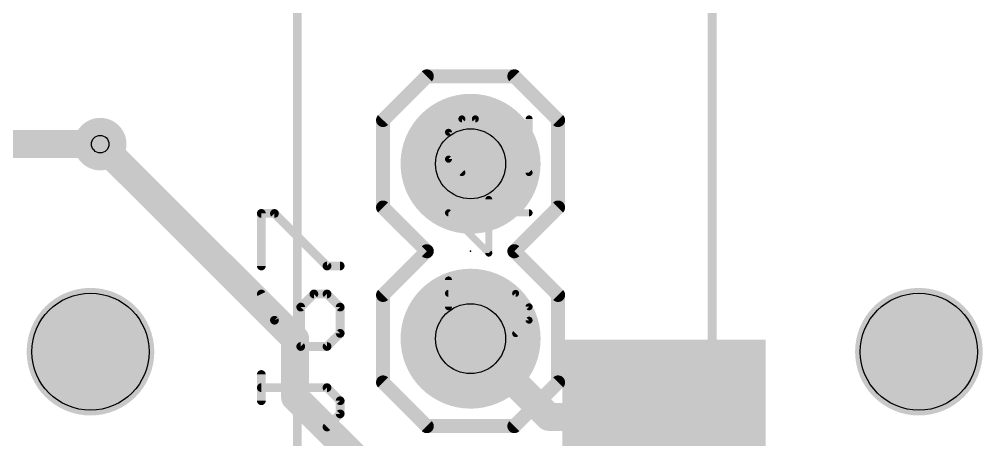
# Model space of a CAD drawing. Extents: x -76 to 580, y -41 to 95.
# Drawn here: x 479.09 to 493.07, y 21.16 to 27.27 of the extents above; entities that cross this region are included whole.
import ezdxf

# ---------------------------------------------------------------- set-up
doc = ezdxf.new("R2010")
doc.units = 0
for name, color, linetype in [('1', 22, 'CONTINUOUS'), ('16', 175, 'CONTINUOUS'), ('17', 82, 'CONTINUOUS'), ('18', 82, 'CONTINUOUS'), ('20', 7, 'CONTINUOUS'), ('23', 7, 'CONTINUOUS'), ('25', 253, 'CONTINUOUS'), ('29', 253, 'CONTINUOUS'), ('30', 253, 'CONTINUOUS'), ('31', 253, 'CONTINUOUS'), ('44', 253, 'CONTINUOUS'), ('51', 53, 'CONTINUOUS')]:
    doc.layers.add(name, color=color, linetype=linetype)

# ---------------------------------------------------------------- blocks, each defined once
blk = doc.blocks.new('RECT')
blk.add_solid([(-0.5, -0.5), (0.5, -0.5), (-0.5, 0.5), (0.5, 0.5)])
blk = doc.blocks.new('ROUNDP')
at = {"const_width": 0.5}
blk.add_lwpolyline([(0, -0.25, 1), (0, 0.25, 1), (0, -0.25)], format="xyb", dxfattribs=at)
blk = doc.blocks.new('ROUNDV')
at = {"const_width": 0.5}
blk.add_lwpolyline([(0, -0.25, 1), (0, 0.25, 1), (0, -0.25)], format="xyb", dxfattribs=at)

msp = doc.modelspace()

# ---------------------------------------------------------------- linework, layer by layer
at = {"layer": '1', "const_width": 0.4064}
for points in [[(475.1758, 25.4558), (480.2669, 25.4558)], [(485.6409, 22.6302), (486.7765, 21.4947)], [(486.7765, 21.4947), (488.0928, 21.4947)], [(488.0928, 21.4947), (488.4463, 21.1411)]]:
    msp.add_lwpolyline(points, dxfattribs=at)
at = {"layer": '1', "const_width": 0.2032}
for points in [[(480.2669, 25.3542, 1), (480.2669, 25.5574)], [(485.7128, 22.702, 1), (485.5691, 22.5584)], [(486.7765, 21.5963, 1), (486.7765, 21.3931)], [(488.1646, 21.5665, 1), (488.0209, 21.4228)], [(488.0928, 21.3931, 1), (488.0928, 21.5963)], [(486.7046, 21.4228, 1), (486.8483, 21.5665)], [(488.3745, 21.0693, 1), (488.5182, 21.213)]]:
    msp.add_lwpolyline(points, format="xyb", dxfattribs=at)
at = {"layer": '16', "const_width": 0.2032}
for points in [[(480.3388, 25.5277, 1), (480.1951, 25.384)], [(483.197, 22.6274, 1), (482.9937, 22.6274)], [(483.0235, 22.5556, 1), (483.1672, 22.6993)], [(483.1672, 21.8507, 1), (483.0235, 21.707)], [(482.9937, 21.7789, 1), (483.197, 21.7789)]]:
    msp.add_lwpolyline(points, format="xyb", dxfattribs=at)
at = {"layer": '16', "const_width": 0.4064}
for points in [[(480.2669, 25.4558), (483.0953, 22.6274)], [(483.0953, 22.6274), (483.0953, 21.7789)], [(483.0953, 21.7789), (484.7571, 20.1172)]]:
    msp.add_lwpolyline(points, dxfattribs=at)
at = {"layer": '20'}
for centre in [(480.1255, 22.4411), (492.1463, 22.4411)]:
    msp.add_circle(centre, 0.85, dxfattribs=at)
at = {"layer": '23'}
msp.add_point((485.6409, 23.9002), dxfattribs=at)
at = {"layer": '25'}
for points, const_width in [([(485.5152, 25.8221), (485.3203, 25.6272)], 0.1016), ([(485.7101, 25.8221), (485.5152, 25.8221)], 0.1016), ([(486.4897, 25.0425), (485.7101, 25.8221)], 0.1016), ([(486.4897, 25.8221), (486.4897, 25.0425)], 0.1016), ([(485.3203, 25.6272), (485.3203, 25.2374)], 0.1016), ([(485.3203, 25.2374), (485.5152, 25.0425)], 0.1016), ([(485.905, 23.8731), (485.905, 24.6527)], 0.1016), ([(482.6047, 23.6863), (482.6047, 24.4489)], 0.127), ([(482.6047, 24.4489), (482.7953, 24.4489)], 0.127), ([(482.7953, 24.4489), (483.558, 23.6863)], 0.127), ([(486.4897, 24.4578), (485.3203, 24.4578)], 0.1016), ([(485.3203, 24.4578), (485.905, 23.8731)], 0.1016), ([(483.558, 23.6863), (483.7486, 23.6863)], 0.127), ([(485.3203, 23.0935), (485.3203, 23.4833)], 0.1016), ([(482.6047, 23.2796), (482.7953, 22.8982)], 0.127), ([(483.3673, 23.2796), (483.1766, 23.0889)], 0.127), ([(483.558, 23.2796), (483.3673, 23.2796)], 0.127), ([(483.7486, 23.0889), (483.558, 23.2796)], 0.127), ([(486.2948, 23.2884), (485.3203, 23.2884)], 0.1016), ([(486.4897, 23.0935), (486.2948, 23.2884)], 0.1016), ([(483.1766, 23.0889), (483.1766, 22.5169)], 0.127), ([(483.7486, 22.7076), (483.7486, 23.0889)], 0.127), ([(486.4897, 22.8986), (486.4897, 23.0935)], 0.1016), ([(482.7953, 22.8982), (483.1766, 22.5169)], 0.127), ([(486.2948, 22.7037), (486.4897, 22.8986)], 0.1016), ([(483.558, 22.5169), (483.7486, 22.7076)], 0.127), ([(483.1766, 22.5169), (483.558, 22.5169)], 0.127), ([(482.6047, 21.7288), (482.6047, 22.1102)], 0.127), ([(483.558, 21.9195), (482.6047, 21.9195)], 0.127), ([(483.7486, 21.7288), (483.558, 21.9195)], 0.127), ([(483.7486, 21.5382), (483.7486, 21.7288)], 0.127), ([(483.558, 21.3475), (483.7486, 21.5382)], 0.127)]:
    msp.add_lwpolyline(points, dxfattribs=dict(at, const_width=const_width))
for points, const_width in [([(485.5152, 25.8475, 1), (485.5152, 25.7967)], 0.0508), ([(485.5332, 25.8042, 1), (485.4972, 25.8401)], 0.0508), ([(485.7281, 25.8401, 1), (485.6921, 25.8042)], 0.0508), ([(485.7101, 25.7967, 1), (485.7101, 25.8475)], 0.0508), ([(486.5151, 25.8221, 1), (486.4643, 25.8221)], 0.0508), ([(485.3457, 25.6272, 1), (485.2949, 25.6272)], 0.0508), ([(485.3023, 25.6452, 1), (485.3383, 25.6093)], 0.0508), ([(485.3383, 25.2554, 1), (485.3023, 25.2195)], 0.0508), ([(485.2949, 25.2374, 1), (485.3457, 25.2374)], 0.0508), ([(485.4972, 25.0246, 1), (485.5332, 25.0605)], 0.0508), ([(486.4643, 25.0425, 1), (486.5151, 25.0425)], 0.0508), ([(486.4717, 25.0246, 1), (486.5077, 25.0605)], 0.0508), ([(485.9304, 24.6527, 1), (485.8796, 24.6527)], 0.0508), ([(482.6364, 24.4489, 1), (482.5729, 24.4489)], 0.0635), ([(482.6047, 24.4807, 1), (482.6047, 24.4172)], 0.0635), ([(482.8178, 24.4714, 1), (482.7729, 24.4265)], 0.0635), ([(482.7953, 24.4172, 1), (482.7953, 24.4807)], 0.0635), ([(485.3383, 24.4758, 1), (485.3023, 24.4399)], 0.0508), ([(485.3203, 24.4832, 1), (485.3203, 24.4324)], 0.0508), ([(486.4897, 24.4324, 1), (486.4897, 24.4832)], 0.0508), ([(485.887, 23.8552, 1), (485.923, 23.8911)], 0.0508), ([(485.8796, 23.8731, 1), (485.9304, 23.8731)], 0.0508), ([(482.5729, 23.6863, 1), (482.6364, 23.6863)], 0.0635), ([(483.558, 23.7181, 1), (483.558, 23.6546)], 0.0635), ([(483.5355, 23.6638, 1), (483.5804, 23.7088)], 0.0635), ([(483.7486, 23.6546, 1), (483.7486, 23.7181)], 0.0635), ([(485.3457, 23.4833, 1), (485.2949, 23.4833)], 0.0508), ([(482.6331, 23.2938, 1), (482.5763, 23.2654)], 0.0635), ([(483.3673, 23.3113, 1), (483.3673, 23.2478)], 0.0635), ([(483.3898, 23.2571, 1), (483.3449, 23.302)], 0.0635), ([(483.5804, 23.302, 1), (483.5355, 23.2571)], 0.0635), ([(483.558, 23.2478, 1), (483.558, 23.3113)], 0.0635), ([(485.3203, 23.3138, 1), (485.3203, 23.263)], 0.0508), ([(486.3128, 23.3064, 1), (486.2768, 23.2705)], 0.0508), ([(486.2948, 23.263, 1), (486.2948, 23.3138)], 0.0508), ([(483.2084, 23.0889, 1), (483.1449, 23.0889)], 0.0635), ([(483.1542, 23.1113, 1), (483.1991, 23.0664)], 0.0635), ([(483.7804, 23.0889, 1), (483.7169, 23.0889)], 0.0635), ([(483.7262, 23.0664, 1), (483.7711, 23.1113)], 0.0635), ([(485.2949, 23.0935, 1), (485.3457, 23.0935)], 0.0508), ([(486.5151, 23.0935, 1), (486.4643, 23.0935)], 0.0508), ([(486.4717, 23.0756, 1), (486.5077, 23.1115)], 0.0508), ([(482.8178, 22.9207, 1), (482.7729, 22.8758)], 0.0635), ([(482.7669, 22.884, 1), (482.8237, 22.9124)], 0.0635), ([(486.5077, 22.8807, 1), (486.4717, 22.9166)], 0.0508), ([(486.4643, 22.8986, 1), (486.5151, 22.8986)], 0.0508), ([(483.7169, 22.7076, 1), (483.7804, 22.7076)], 0.0635), ([(483.7711, 22.6851, 1), (483.7262, 22.73)], 0.0635), ([(486.2768, 22.7217, 1), (486.3128, 22.6858)], 0.0508), ([(483.1766, 22.5487, 1), (483.1766, 22.4852)], 0.0635), ([(483.1449, 22.5169, 1), (483.2084, 22.5169)], 0.0635), ([(483.1542, 22.4945, 1), (483.1991, 22.5394)], 0.0635), ([(483.5355, 22.5394, 1), (483.5804, 22.4945)], 0.0635), ([(483.558, 22.4852, 1), (483.558, 22.5487)], 0.0635), ([(482.6364, 22.1102, 1), (482.5729, 22.1102)], 0.0635), ([(482.6047, 21.9512, 1), (482.6047, 21.8877)], 0.0635), ([(483.5804, 21.9419, 1), (483.5355, 21.897)], 0.0635), ([(483.558, 21.8877, 1), (483.558, 21.9512)], 0.0635), ([(482.5729, 21.7288, 1), (482.6364, 21.7288)], 0.0635), ([(483.7804, 21.7288, 1), (483.7169, 21.7288)], 0.0635), ([(483.7262, 21.7064, 1), (483.7711, 21.7513)], 0.0635), ([(483.7169, 21.5382, 1), (483.7804, 21.5382)], 0.0635), ([(483.7711, 21.5157, 1), (483.7262, 21.5606)], 0.0635), ([(483.5355, 21.37, 1), (483.5804, 21.3251)], 0.0635)]:
    msp.add_lwpolyline(points, format="xyb", dxfattribs=dict(at, const_width=const_width))
at = {"layer": '29', "const_width": 0.9262}
for points in [[(480.1255, 21.978, 1), (480.1255, 22.9042, 1), (480.1255, 21.978)], [(492.1463, 21.978, 1), (492.1463, 22.9042, 1), (492.1463, 21.978)]]:
    msp.add_lwpolyline(points, format="xyb", dxfattribs=at)
at = {"layer": '30', "const_width": 0.9262}
for points in [[(480.1255, 21.978, 1), (480.1255, 22.9042, 1), (480.1255, 21.978)], [(492.1463, 21.978, 1), (492.1463, 22.9042, 1), (492.1463, 21.978)]]:
    msp.add_lwpolyline(points, format="xyb", dxfattribs=at)
at = {"layer": '44'}
for centre, radius in [((485.6409, 25.1702), 0.508), ((480.2669, 25.4558), 0.127), ((485.6409, 22.6302), 0.508)]:
    msp.add_circle(centre, radius, dxfattribs=at)
at = {"layer": '51'}
for points, const_width in [([(483.1255, 33.9411), (483.1255, 18.4411)], 0.127), ([(489.1463, 18.4411), (489.1463, 33.9411)], 0.127), ([(484.3709, 25.8052), (485.0059, 26.4402)], 0.2032), ([(485.0059, 26.4402), (486.2759, 26.4402)], 0.2032), ([(486.2759, 26.4402), (486.9109, 25.8052)], 0.2032), ([(484.3709, 24.5352), (484.3709, 25.8052)], 0.2032), ([(486.9109, 25.8052), (486.9109, 24.5352)], 0.2032), ([(485.0059, 23.9002), (484.3709, 24.5352)], 0.2032), ([(486.9109, 24.5352), (486.2759, 23.9002)], 0.2032), ([(484.3709, 23.2652), (485.0059, 23.9002)], 0.2032), ([(486.2759, 23.9002), (486.9109, 23.2652)], 0.2032), ([(484.3709, 21.9952), (484.3709, 23.2652)], 0.2032), ([(486.9109, 23.2652), (486.9109, 21.9952)], 0.2032), ([(484.3709, 21.9952), (485.0059, 21.3602)], 0.2032), ([(486.2759, 21.3602), (486.9109, 21.9952)], 0.2032), ([(485.0059, 21.3602), (486.2759, 21.3602)], 0.2032)]:
    msp.add_lwpolyline(points, dxfattribs=dict(at, const_width=const_width))
at = {"layer": '51', "const_width": 0.1016}
for points in [[(485.0059, 26.491, 1), (485.0059, 26.3894)], [(485.0419, 26.4043, 1), (484.97, 26.4761)], [(486.3119, 26.4761, 1), (486.24, 26.4043)], [(486.2759, 26.3894, 1), (486.2759, 26.491)], [(484.4217, 25.8052, 1), (484.3201, 25.8052)], [(484.335, 25.8411, 1), (484.4069, 25.7693)], [(486.9617, 25.8052, 1), (486.8601, 25.8052)], [(486.875, 25.7693, 1), (486.9469, 25.8411)], [(484.4069, 24.5711, 1), (484.335, 24.4993)], [(486.9469, 24.4993, 1), (486.875, 24.5711)], [(484.3201, 24.5352, 1), (484.4217, 24.5352)], [(486.8601, 24.5352, 1), (486.9617, 24.5352)], [(485.0419, 23.8643, 1), (484.97, 23.9361)], [(484.97, 23.8643, 1), (485.0419, 23.9361)], [(486.3119, 23.9361, 1), (486.24, 23.8643)], [(486.24, 23.9361, 1), (486.3119, 23.8643)], [(484.4217, 23.2652, 1), (484.3201, 23.2652)], [(484.335, 23.3011, 1), (484.4069, 23.2293)], [(486.9617, 23.2652, 1), (486.8601, 23.2652)], [(486.875, 23.2293, 1), (486.9469, 23.3011)], [(484.4069, 22.0311, 1), (484.335, 21.9593)], [(486.9469, 21.9593, 1), (486.875, 22.0311)], [(484.3201, 21.9952, 1), (484.4217, 21.9952)], [(486.8601, 21.9952, 1), (486.9617, 21.9952)], [(485.0059, 21.411, 1), (485.0059, 21.3094)], [(484.97, 21.3243, 1), (485.0419, 21.3961)], [(486.24, 21.3961, 1), (486.3119, 21.3243)], [(486.2759, 21.3094, 1), (486.2759, 21.411)]]:
    msp.add_lwpolyline(points, format="xyb", dxfattribs=at)

# ---------------------------------------------------------------- block references
at = {"layer": '1', "xscale": 2.8, "yscale": 2.8}
msp.add_blockref('RECT', (488.4463, 21.1411), dxfattribs=at)
at = {"layer": '17', "xscale": 1.8796, "yscale": 1.8796, "rotation": 180}
for p in [(485.6409, 25.1702), (485.6409, 25.1702), (485.6409, 22.6302), (485.6409, 22.6302)]:
    msp.add_blockref('ROUNDP', p, dxfattribs=at)
at = {"layer": '18', "xscale": 0.6096, "yscale": 0.6096}
msp.add_blockref('ROUNDV', (480.2669, 25.4558), dxfattribs=at)
msp.add_blockref('ROUNDV', (480.2669, 25.4558), dxfattribs=at)
at = {"layer": '29', "xscale": 2.032, "yscale": 2.032, "rotation": 180}
for p in [(485.6409, 25.1702), (485.6409, 22.6302)]:
    msp.add_blockref('ROUNDP', p, dxfattribs=at)
at = {"layer": '29'}
for name, p, xscale, yscale in [('ROUNDV', (480.2669, 25.4558), 0.762, 0.762), ('RECT', (488.4463, 21.1411), 2.9524, 2.9524)]:
    msp.add_blockref(name, p, dxfattribs=dict(at, xscale=xscale, yscale=yscale))
at = {"layer": '30', "xscale": 2.032, "yscale": 2.032, "rotation": 180}
for p in [(485.6409, 25.1702), (485.6409, 22.6302)]:
    msp.add_blockref('ROUNDP', p, dxfattribs=at)
at = {"layer": '30', "xscale": 0.762, "yscale": 0.762}
msp.add_blockref('ROUNDV', (480.2669, 25.4558), dxfattribs=at)
at = {"layer": '31', "xscale": 2.8, "yscale": 2.8}
msp.add_blockref('RECT', (488.4463, 21.1411), dxfattribs=at)
at = {"layer": '51'}
for p, xscale, yscale, rotation in [((485.6409, 25.1702), 0.508, 0.508, 90), ((485.6409, 22.6302), 0.508, 0.508, 90), ((488.3963, 21.1411), 1.5, 1.5, 270)]:
    msp.add_blockref('RECT', p, dxfattribs=dict(at, xscale=xscale, yscale=yscale, rotation=rotation))

doc.saveas('drawing.dxf')
